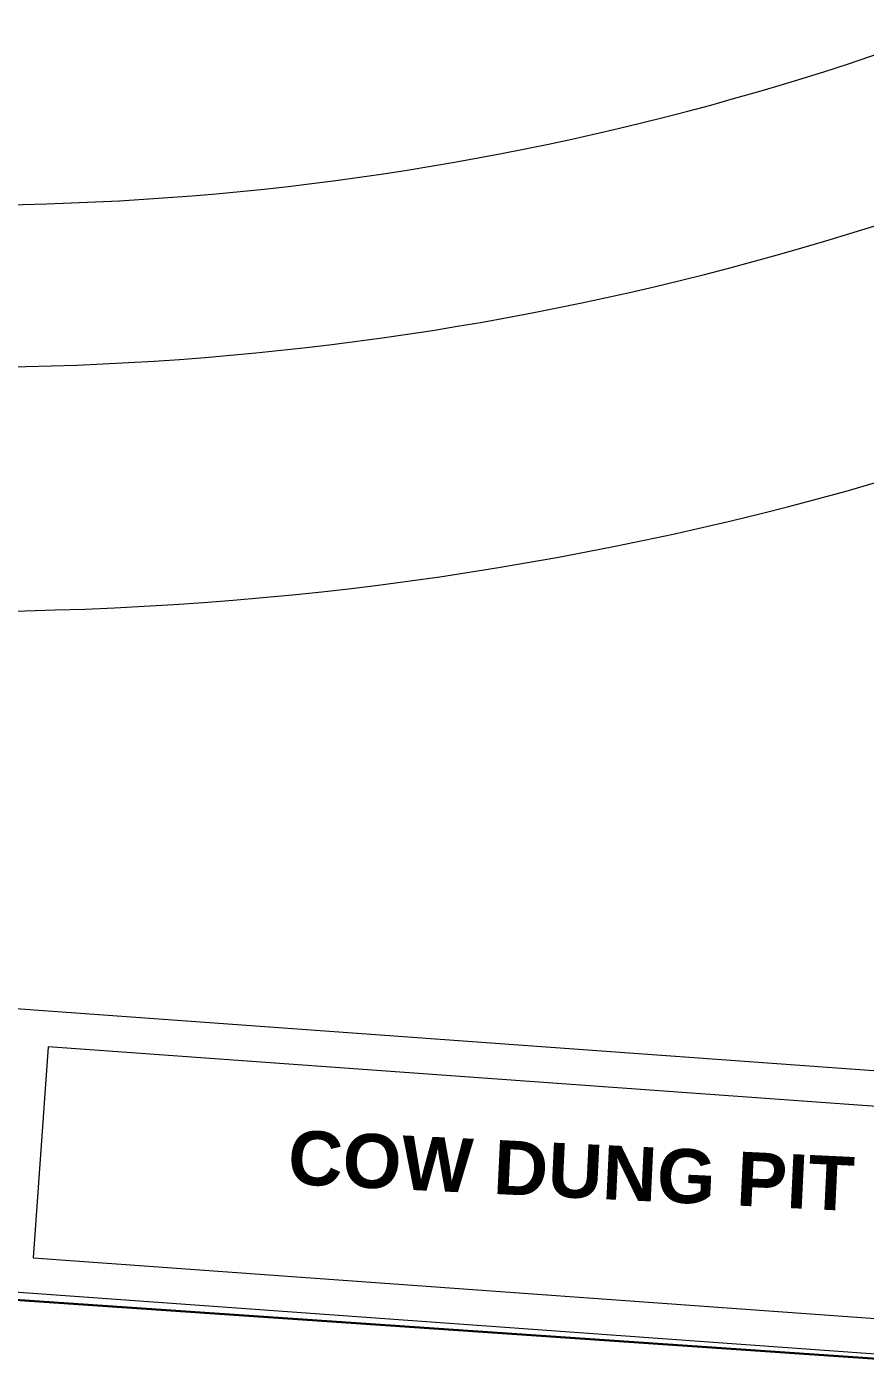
# Model space of a CAD drawing. Header units: metres. Extents: x 251860 to 269438, y 1966787 to 1972367.
# Drawn here: x 267118.7 to 267213.7, y 1969537.4 to 1969690.2 of the extents above; entities that cross this region are included whole.
import ezdxf

# ---------------------------------------------------------------- set-up
doc = ezdxf.new("R2010")
doc.units = ezdxf.units.M
doc.header["$MEASUREMENT"] = 0
doc.layers.add('PDF3_POINTS_line', color=6, linetype='CONTINUOUS')
doc.layers.add('PDF3_Text', color=7, linetype='CONTINUOUS')
doc.layers.add('Wall', color=7, linetype='CONTINUOUS', lineweight=20)
doc.styles.add('PDF Arial Bold', font='arialbd.ttf')

msp = doc.modelspace()

# ---------------------------------------------------------------- linework, layer by layer
at = {"layer": 'PDF3_POINTS_line', "lineweight": 30}
msp.add_line((266920.68997, 1969559.21403), (267238.87076, 1969537.44563), dxfattribs=at)
at = {"layer": 'Wall', "ltscale": 2}
for points in [[(267115.07216, 1969546.83001), (267242.74026, 1969537.61823), (267245.04321, 1969569.53525), (267117.37511, 1969578.74703)], [(267119.34966, 1969550.53177), (267239.0385, 1969541.89572), (267240.76571, 1969565.83349), (267121.07687, 1969574.46954)]]:
    msp.add_lwpolyline(points, close=True, dxfattribs=at)
for centre, radius, start, end in [((267111.47338, 1969998.25278), 374.37944, 247.9704872, 21.632075), ((267111.26868, 1969993.48232), 323.53265, 268.2743152, 329.7895464), ((267111.26868, 1969993.48232), 341.93475, 268.2743152, 329.7895464)]:
    msp.add_arc(centre, radius, start, end, dxfattribs=at)

# ---------------------------------------------------------------- texts
at = {"layer": 'PDF3_Text', "lineweight": 30, "insert": (267148.15536, 1969558.80723), "char_height": 6.1340335, "width": 122.1544409, "attachment_point": 7, "rotation": 357.256565, "style": 'PDF Arial Bold'}
msp.add_mtext('\\pxt5;COW DUNG PIT', dxfattribs=at)

doc.saveas('drawing.dxf')
